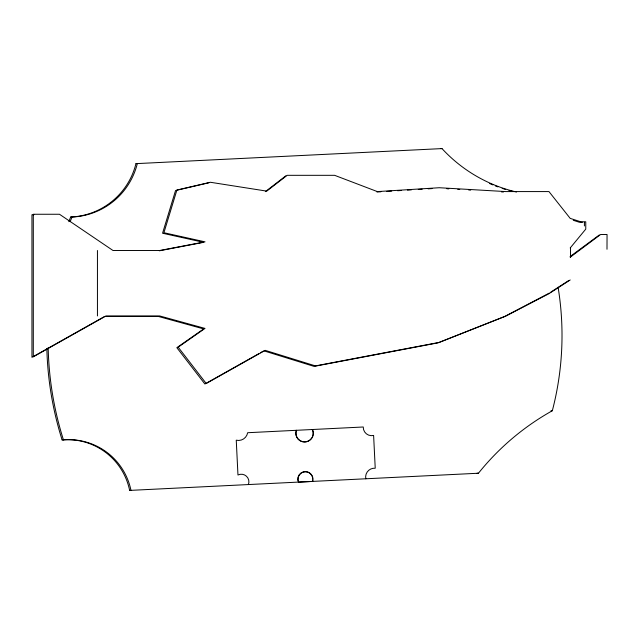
<?xml version="1.0" encoding="UTF-8"?>
<svg xmlns="http://www.w3.org/2000/svg" width="639" height="639" viewBox="0 0 639 639"><rect width="100%" height="100%" fill="white"/><g stroke="black" fill="none" stroke-linecap="round" stroke-linejoin="round"><path stroke-width="0.96" d="M570.515 257.237L570.539 247.972M606.994 249.266L607.05 234.505L600.628 234.505L570.196 257.237M570.196 247.972L585.763 229.121L585.763 221.797L580.811 221.797L570.196 218.378L548.965 191.58L505.792 191.58L439.265 187.73L377.345 191.596L334.62 175.318L287.199 175.318L266.735 191.125L210.359 182.267L176.899 190.047L163.911 232.732L205.015 241.846L159.718 250.504L113.007 250.504L59.483 214.257L33.3 214.257L33.3 356.834L105.986 315.954L159.718 315.954L205.015 328.422L178.193 347.185L206.229 383.512L265.193 350.348L315.418 365.899L439.265 342.392L505.792 316.097L548.965 293.684L570.196 279.97M265.385 191.62L285.857 175.805M570.092 256.558L599.278 234.992M549.252 293.117L504.443 316.585L437.923 342.879L314.068 366.387L263.843 350.835M550.882 292.063L568.846 280.457M258.643 353.766L204.879 383.999L176.843 347.672L203.665 328.909L158.368 316.441L104.644 316.441L31.95 357.321L31.95 214.744L33.891 214.744M260.377 352.784L262.98 351.322M209.009 182.754L175.549 190.534L162.562 233.227L203.665 242.333L159.335 250.807M376.978 192.019L380.908 191.772M386.803 191.404L391.723 191.101M397.618 190.734L401.548 190.486M407.45 190.118L411.38 189.871M418.257 189.44L422.195 189.2M428.09 188.832L432.02 188.585M68.836 221.669A329.844 329.468 -90 0 1 70.665 217.028A70.33 70.242 -90 0 0 135.955 163.648L441.996 148.591A146.69 146.523 -90 0 0 516.52 192.027M46.855 348.67A329.844 329.468 -90 0 0 62.103 439.904A63.421 63.349 90 0 1 129.629 490.409L478.443 473.235A252.373 252.085 -90 0 1 552.328 410.733A297.399 297.063 -90 0 0 558.087 287.238M298.589 482.133L312.623 481.439A7.5 7.492 -90 0 0 305.107 471.686A7.5 7.492 -90 0 0 298.589 482.133L298.429 482.133A7.5 7.492 -90 0 1 303.373 471.941A7.5 7.492 -90 0 1 312.759 478.268M440.654 148.591L441.996 148.591M135.955 163.648L137.305 163.648A70.33 70.242 90 0 1 72.007 217.028A329.844 329.468 -90 0 0 70.178 221.669M70.665 217.028L72.007 217.028M582.433 222.284L579.461 222.284L573.271 220.287M550.978 410.733L552.328 410.733M62.103 439.904L63.445 439.904A63.421 63.349 90 0 1 130.979 490.409L129.629 490.409M477.093 473.235L478.443 473.235M312.623 481.439L312.463 481.439A7.5 7.492 -90 0 0 312.783 479.865M446.853 188.729L448.842 188.848M457.78 189.368L459.76 189.479M468.699 189.999L470.687 190.11M501.463 191.892L503.452 192.012M584.413 222.284L584.413 225.95M97.44 250.504L97.44 315.954M365.804 478.803A8.866 8.85 -90 0 1 375.229 468.219L373.615 435.439A8.387 8.379 -90 0 1 363.248 426.996L247.652 432.715A9.305 9.297 -90 0 1 236.254 440.191L237.964 475.001A7.612 7.604 -90 0 1 248.395 484.602M312.375 436.884A8.706 8.698 -90 0 0 312.319 429.512L312.511 429.512A8.706 8.698 -90 0 1 305.091 441.956A8.706 8.698 -90 0 1 296.48 430.311L296.288 430.311A8.706 8.698 -90 0 0 311.936 437.723M63.445 439.904A329.844 329.468 -90 0 1 48.181 347.672M512.542 191.388A146.69 146.523 90 0 1 509.051 190.462M505.593 189.456A146.69 146.523 90 0 1 502.15 188.353M497.893 186.868A146.69 146.523 90 0 1 495.361 185.909M492.845 184.903A146.69 146.523 90 0 1 489.522 183.489"/></g></svg>
